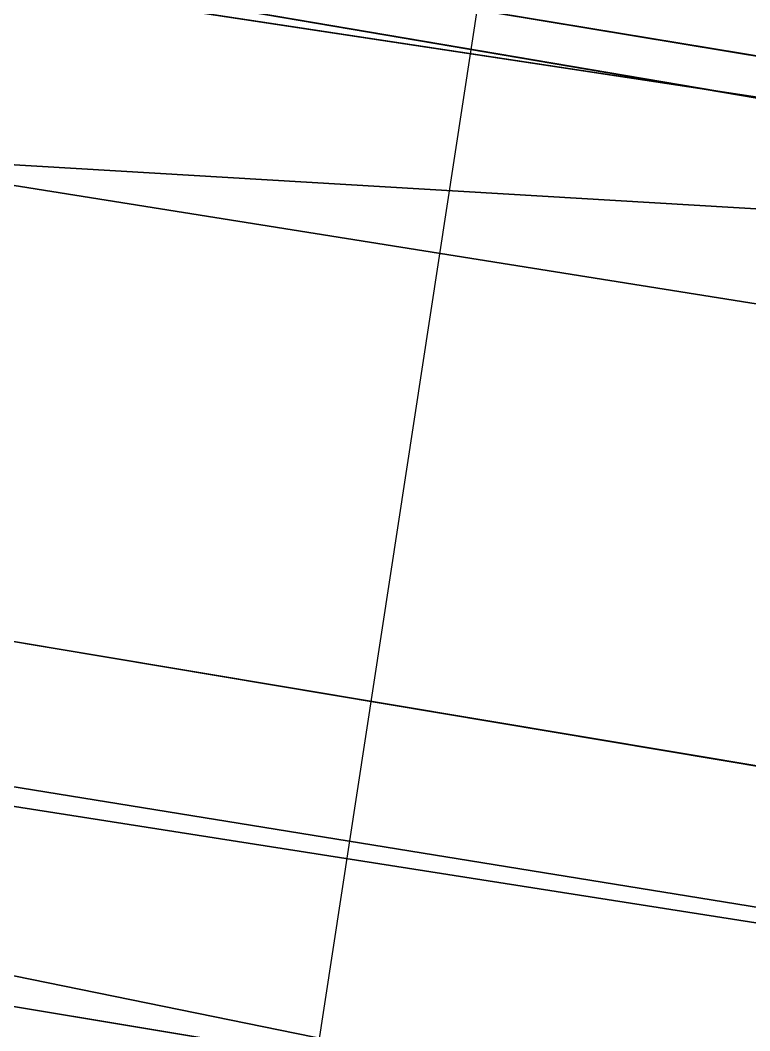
# Model space of a CAD drawing. Header units: metres. Extents: x 503497 to 504361, y 6966567 to 6966857.
# Drawn here: x 504125.3481 to 504125.4804, y 6966706.9415 to 6966707.1248 of the extents above; entities that cross this region are included whole.
import ezdxf

# ---------------------------------------------------------------- set-up
doc = ezdxf.new("R2010")
doc.units = ezdxf.units.M

msp = doc.modelspace()

# ---------------------------------------------------------------- linework, layer by layer
at = {"layer": 'SHADOW_APPROVED_20260111T072000'}
for points in [[(504124.9683, 6966704.1079), (504125.9354, 6966710.4181), (504052.7616, 6966725.3221), (504051.7945, 6966719.0119), (504124.9683, 6966704.1079)], [(504154.0443, 6966707.0275), (504153.1492, 6966701.2887), (504073.5048, 6966717.5107), (504074.3999, 6966723.2495), (504154.0443, 6966707.0275)], [(504153.1492, 6966701.2887), (504158.2689, 6966700.4901), (504078.6245, 6966716.7121), (504073.5048, 6966717.5107), (504153.1492, 6966701.2887)]]:
    msp.add_lwpolyline(points, close=True, dxfattribs=at)
msp.add_lwpolyline([(504124.6436, 6966689.8311), (504125.6223, 6966696.1052), (504122.7613, 6966696.5515), (504123.3955, 6966700.6171), (504123.6735, 6966701.1907), (504124.1841, 6966701.6081), (504124.6865, 6966701.7525), (504126.4679, 6966701.5261), (504126.6349, 6966702.5968), (504125.8564, 6966702.7697), (504125.4218, 6966703.0603), (504125.0625, 6966703.6133), (504124.9683, 6966704.1079), (504125.9354, 6966710.4181), (504127.8093, 6966710.1258), (504128.3574, 6966713.6393), (504140.8554, 6966711.6898), (504140.8554, 6966711.6898), (504140.7719, 6966711.1544), (504144.1851, 6966710.622), (504144.5661, 6966713.0647), (504153.1826, 6966711.7206), (504152.9477, 6966710.2148), (504167.8718, 6966707.8869)], dxfattribs=at)
at = {"layer": 'SHADOW_APPROVED_20260114T072400'}
msp.add_lwpolyline([(504124.9683, 6966704.1079), (504125.9354, 6966710.4181), (504053.927, 6966724.0568), (504052.9599, 6966717.7466), (504124.9683, 6966704.1079)], close=True, dxfattribs=at)
msp.add_lwpolyline([(504124.6436, 6966689.8311), (504125.6223, 6966696.1052), (504122.7613, 6966696.5515), (504123.3955, 6966700.6171), (504123.6735, 6966701.1907), (504124.1841, 6966701.6081), (504124.6865, 6966701.7525), (504126.4679, 6966701.5261), (504126.6349, 6966702.5968), (504125.8564, 6966702.7697), (504125.4218, 6966703.0603), (504125.0625, 6966703.6133), (504124.9683, 6966704.1079), (504125.9354, 6966710.4181), (504127.8093, 6966710.1258), (504128.3574, 6966713.6393), (504140.8554, 6966711.6898), (504140.8554, 6966711.6898), (504140.7719, 6966711.1544), (504144.1851, 6966710.622), (504144.5661, 6966713.0647), (504153.1826, 6966711.7206), (504152.9477, 6966710.2148), (504167.8718, 6966707.8869)], dxfattribs=at)
at = {"layer": 'SHADOW_APPROVED_20260122T071500'}
msp.add_lwpolyline([(504124.9683, 6966704.1079), (504125.9354, 6966710.4181), (504043.3689, 6966725.1862), (504042.4018, 6966718.876), (504124.9683, 6966704.1079)], close=True, dxfattribs=at)
msp.add_lwpolyline([(504124.6436, 6966689.8311), (504125.6223, 6966696.1052), (504122.7613, 6966696.5515), (504123.3955, 6966700.6171), (504123.6735, 6966701.1907), (504124.1841, 6966701.6081), (504124.6865, 6966701.7525), (504126.4679, 6966701.5261), (504126.6349, 6966702.5968), (504125.8564, 6966702.7697), (504125.4218, 6966703.0603), (504125.0625, 6966703.6133), (504124.9683, 6966704.1079), (504125.9354, 6966710.4181), (504127.8093, 6966710.1258), (504128.3574, 6966713.6393), (504140.8554, 6966711.6898), (504140.8554, 6966711.6898), (504140.7719, 6966711.1544), (504144.1851, 6966710.622), (504144.5661, 6966713.0647), (504153.1826, 6966711.7206), (504152.9477, 6966710.2148), (504167.8718, 6966707.8869)], dxfattribs=at)
at = {"layer": 'SHADOW_APPROVED_20260124T072500'}
msp.add_lwpolyline([(504124.9683, 6966704.1079), (504125.9354, 6966710.4181), (504049.6923, 6966722.1331), (504048.7252, 6966715.8229), (504124.9683, 6966704.1079)], close=True, dxfattribs=at)
msp.add_lwpolyline([(504124.6436, 6966689.8311), (504125.6223, 6966696.1052), (504122.7613, 6966696.5515), (504123.3955, 6966700.6171), (504123.6735, 6966701.1907), (504124.1841, 6966701.6081), (504124.6865, 6966701.7525), (504126.4679, 6966701.5261), (504126.6349, 6966702.5968), (504125.8564, 6966702.7697), (504125.4218, 6966703.0603), (504125.0625, 6966703.6133), (504124.9683, 6966704.1079), (504125.9354, 6966710.4181), (504127.8093, 6966710.1258), (504128.3574, 6966713.6393), (504140.8554, 6966711.6898), (504140.8554, 6966711.6898), (504140.7719, 6966711.1544), (504144.1851, 6966710.622), (504144.5661, 6966713.0647), (504153.1826, 6966711.7206), (504152.9477, 6966710.2148), (504167.8718, 6966707.8869)], dxfattribs=at)
at = {"layer": 'SHADOW_APPROVED_20260126T071100'}
for points in [[(504124.9683, 6966704.1079), (504125.9354, 6966710.4181), (504037.5103, 6966725.4639), (504036.5432, 6966719.1537), (504124.9683, 6966704.1079)], [(504169.5259, 6966699.8139), (504168.8949, 6966699.7238), (504080.4698, 6966714.7696), (504081.1008, 6966714.8597), (504169.5259, 6966699.8139)], [(504168.8949, 6966699.7238), (504168.6104, 6966697.9001), (504080.1853, 6966712.9459), (504080.4698, 6966714.7696), (504168.8949, 6966699.7238)]]:
    msp.add_lwpolyline(points, close=True, dxfattribs=at)
msp.add_lwpolyline([(504124.6436, 6966689.8311), (504125.6223, 6966696.1052), (504122.7613, 6966696.5515), (504123.3955, 6966700.6171), (504123.6735, 6966701.1907), (504124.1841, 6966701.6081), (504124.6865, 6966701.7525), (504126.4679, 6966701.5261), (504126.6349, 6966702.5968), (504125.8564, 6966702.7697), (504125.4218, 6966703.0603), (504125.0625, 6966703.6133), (504124.9683, 6966704.1079), (504125.9354, 6966710.4181), (504127.8093, 6966710.1258), (504128.3574, 6966713.6393), (504140.8554, 6966711.6898), (504140.8554, 6966711.6898), (504140.7719, 6966711.1544), (504144.1851, 6966710.622), (504144.5661, 6966713.0647), (504153.1826, 6966711.7206), (504152.9477, 6966710.2148), (504167.8718, 6966707.8869)], dxfattribs=at)
at = {"layer": 'SHADOW_APPROVED_20260127T071900'}
for points in [[(504124.9683, 6966704.1079), (504125.9354, 6966710.4181), (504043.5925, 6966722.9107), (504042.6254, 6966716.6005), (504124.9683, 6966704.1079)], [(504170.7929, 6966705.4089), (504170.0047, 6966700.3561), (504087.6618, 6966712.8487), (504088.45, 6966717.9015), (504170.7929, 6966705.4089)], [(504170.0047, 6966700.3561), (504169.7774, 6966699.9974), (504087.4345, 6966712.49), (504087.6618, 6966712.8487), (504170.0047, 6966700.3561)]]:
    msp.add_lwpolyline(points, close=True, dxfattribs=at)
msp.add_lwpolyline([(504124.6436, 6966689.8311), (504125.6223, 6966696.1052), (504122.7613, 6966696.5515), (504123.3955, 6966700.6171), (504123.6735, 6966701.1907), (504124.1841, 6966701.6081), (504124.6865, 6966701.7525), (504126.4679, 6966701.5261), (504126.6349, 6966702.5968), (504125.8564, 6966702.7697), (504125.4218, 6966703.0603), (504125.0625, 6966703.6133), (504124.9683, 6966704.1079), (504125.9354, 6966710.4181), (504127.8093, 6966710.1258), (504128.3574, 6966713.6393), (504140.8554, 6966711.6898), (504140.8554, 6966711.6898), (504140.7719, 6966711.1544), (504144.1851, 6966710.622), (504144.5661, 6966713.0647), (504153.1826, 6966711.7206), (504152.9477, 6966710.2148), (504167.8718, 6966707.8869)], dxfattribs=at)
at = {"layer": 'SHADOW_APPROVED_20260129T071100'}
for points in [[(504124.9683, 6966704.1079), (504125.9354, 6966710.4181), (504035.4897, 6966724.6369), (504034.5226, 6966718.3267), (504124.9683, 6966704.1079)], [(504170.0047, 6966700.3561), (504169.7774, 6966699.9974), (504079.3317, 6966714.2162), (504079.559, 6966714.5749), (504170.0047, 6966700.3561)], [(504169.7774, 6966699.9974), (504169.5259, 6966699.8139), (504079.0802, 6966714.0327), (504079.3317, 6966714.2162), (504169.7774, 6966699.9974)]]:
    msp.add_lwpolyline(points, close=True, dxfattribs=at)
msp.add_lwpolyline([(504124.6436, 6966689.8311), (504125.6223, 6966696.1052), (504122.7613, 6966696.5515), (504123.3955, 6966700.6171), (504123.6735, 6966701.1907), (504124.1841, 6966701.6081), (504124.6865, 6966701.7525), (504126.4679, 6966701.5261), (504126.6349, 6966702.5968), (504125.8564, 6966702.7697), (504125.4218, 6966703.0603), (504125.0625, 6966703.6133), (504124.9683, 6966704.1079), (504125.9354, 6966710.4181), (504127.8093, 6966710.1258), (504128.3574, 6966713.6393), (504140.8554, 6966711.6898), (504140.8554, 6966711.6898), (504140.7719, 6966711.1544), (504144.1851, 6966710.622), (504144.5661, 6966713.0647), (504153.1826, 6966711.7206), (504152.9477, 6966710.2148), (504167.8718, 6966707.8869)], dxfattribs=at)
at = {"layer": 'SHADOW_APPROVED_20260130T071100'}
msp.add_lwpolyline([(504124.9683, 6966704.1079), (504125.9354, 6966710.4181), (504034.8035, 6966724.3323), (504033.8364, 6966718.0221), (504124.9683, 6966704.1079)], close=True, dxfattribs=at)
msp.add_lwpolyline([(504124.6436, 6966689.8311), (504125.6223, 6966696.1052), (504122.7613, 6966696.5515), (504123.3955, 6966700.6171), (504123.6735, 6966701.1907), (504124.1841, 6966701.6081), (504124.6865, 6966701.7525), (504126.4679, 6966701.5261), (504126.6349, 6966702.5968), (504125.8564, 6966702.7697), (504125.4218, 6966703.0603), (504125.0625, 6966703.6133), (504124.9683, 6966704.1079), (504125.9354, 6966710.4181), (504127.8093, 6966710.1258), (504128.3574, 6966713.6393), (504140.8554, 6966711.6898), (504140.8554, 6966711.6898), (504140.7719, 6966711.1544), (504144.1851, 6966710.622), (504144.5661, 6966713.0647), (504153.1826, 6966711.7206), (504152.9477, 6966710.2148), (504167.8718, 6966707.8869)], dxfattribs=at)
at = {"layer": 'SHADOW_APPROVED_20260203T070000'}
msp.add_lwpolyline([(504124.9683, 6966704.1079), (504125.9354, 6966710.4181), (504019.9112, 6966726.7195), (504018.9441, 6966720.4093), (504124.9683, 6966704.1079)], close=True, dxfattribs=at)
msp.add_lwpolyline([(504124.6436, 6966689.8311), (504125.6223, 6966696.1052), (504122.7613, 6966696.5515), (504123.3955, 6966700.6171), (504123.6735, 6966701.1907), (504124.1841, 6966701.6081), (504124.6865, 6966701.7525), (504126.4679, 6966701.5261), (504126.6349, 6966702.5968), (504125.8564, 6966702.7697), (504125.4218, 6966703.0603), (504125.0625, 6966703.6133), (504124.9683, 6966704.1079), (504125.9354, 6966710.4181), (504127.8093, 6966710.1258), (504128.3574, 6966713.6393), (504140.8554, 6966711.6898), (504140.8554, 6966711.6898), (504140.7719, 6966711.1544), (504144.1851, 6966710.622), (504144.5661, 6966713.0647), (504153.1826, 6966711.7206), (504152.9477, 6966710.2148), (504167.8718, 6966707.8869)], dxfattribs=at)
at = {"layer": 'SHADOW_APPROVED_20260314T074000'}
msp.add_lwpolyline([(504124.6436, 6966689.8311), (504125.6223, 6966696.1052), (504122.7613, 6966696.5515), (504123.3955, 6966700.6171), (504123.6735, 6966701.1907), (504124.1841, 6966701.6081), (504124.6865, 6966701.7525), (504126.4679, 6966701.5261), (504126.6349, 6966702.5968), (504125.8564, 6966702.7697), (504125.4218, 6966703.0603), (504125.0625, 6966703.6133), (504124.9683, 6966704.1079), (504125.9354, 6966710.4181), (504127.8093, 6966710.1258), (504128.3574, 6966713.6393), (504140.8554, 6966711.6898), (504140.8554, 6966711.6898), (504140.7719, 6966711.1544), (504144.1851, 6966710.622), (504144.5661, 6966713.0647), (504153.1826, 6966711.7206), (504152.9477, 6966710.2148), (504167.8718, 6966707.8869)], dxfattribs=at)
msp.add_lwpolyline([(504124.9683, 6966704.1079), (504125.9354, 6966710.4181), (504038.1809, 6966694.9617), (504037.2138, 6966688.6515), (504124.9683, 6966704.1079)], close=True, dxfattribs=at)
at = {"layer": 'SHADOW_APPROVED_20260426T070000'}
msp.add_lwpolyline([(504124.6436, 6966689.8311), (504125.6223, 6966696.1052), (504122.7613, 6966696.5515), (504123.3955, 6966700.6171), (504123.6735, 6966701.1907), (504124.1841, 6966701.6081), (504124.6865, 6966701.7525), (504126.4679, 6966701.5261), (504126.6349, 6966702.5968), (504125.8564, 6966702.7697), (504125.4218, 6966703.0603), (504125.0625, 6966703.6133), (504124.9683, 6966704.1079), (504125.9354, 6966710.4181), (504127.8093, 6966710.1258), (504128.3574, 6966713.6393), (504140.8554, 6966711.6898), (504140.8554, 6966711.6898), (504140.7719, 6966711.1544), (504144.1851, 6966710.622), (504144.5661, 6966713.0647), (504153.1826, 6966711.7206), (504152.9477, 6966710.2148), (504167.8718, 6966707.8869)], dxfattribs=at)
msp.add_lwpolyline([(504124.9683, 6966704.1079), (504125.9354, 6966710.4181), (503908.8078, 6966628.3563), (503907.8407, 6966622.0461), (504124.9683, 6966704.1079)], close=True, dxfattribs=at)
at = {"layer": 'SHADOW_APPROVED_20260621T090000'}
msp.add_lwpolyline([(504124.6436, 6966689.8311), (504125.6223, 6966696.1052), (504122.7613, 6966696.5515), (504123.3955, 6966700.6171), (504123.6735, 6966701.1907), (504124.1841, 6966701.6081), (504124.6865, 6966701.7525), (504126.4679, 6966701.5261), (504126.6349, 6966702.5968), (504125.8564, 6966702.7697), (504125.4218, 6966703.0603), (504125.0625, 6966703.6133), (504124.9683, 6966704.1079), (504125.9354, 6966710.4181), (504127.8093, 6966710.1258), (504128.3574, 6966713.6393), (504140.8554, 6966711.6898), (504140.8554, 6966711.6898), (504140.7719, 6966711.1544), (504144.1851, 6966710.622), (504144.5661, 6966713.0647), (504153.1826, 6966711.7206), (504152.9477, 6966710.2148), (504167.8718, 6966707.8869)], dxfattribs=at)
msp.add_lwpolyline([(504124.9683, 6966704.1079), (504125.9354, 6966710.4181), (504067.4191, 6966647.4865), (504066.452, 6966641.1763), (504124.9683, 6966704.1079)], close=True, dxfattribs=at)
at = {"layer": 'SHADOW_APPROVED_20260621T120000'}
msp.add_lwpolyline([(504124.6436, 6966689.8311), (504125.6223, 6966696.1052), (504122.7613, 6966696.5515), (504123.3955, 6966700.6171), (504123.6735, 6966701.1907), (504124.1841, 6966701.6081), (504124.6865, 6966701.7525), (504126.4679, 6966701.5261), (504126.6349, 6966702.5968), (504125.8564, 6966702.7697), (504125.4218, 6966703.0603), (504125.0625, 6966703.6133), (504124.9683, 6966704.1079), (504125.9354, 6966710.4181), (504127.8093, 6966710.1258), (504128.3574, 6966713.6393), (504140.8554, 6966711.6898), (504140.8554, 6966711.6898), (504140.7719, 6966711.1544), (504144.1851, 6966710.622), (504144.5661, 6966713.0647), (504153.1826, 6966711.7206), (504152.9477, 6966710.2148), (504167.8718, 6966707.8869)], dxfattribs=at)
msp.add_lwpolyline([(504124.9683, 6966704.1079), (504125.9354, 6966710.4181), (504128.5564, 6966661.7453), (504127.5893, 6966655.4351), (504124.9683, 6966704.1079)], close=True, dxfattribs=at)
at = {"layer": 'SHADOW_APPROVED_20260621T140000'}
msp.add_lwpolyline([(504124.6436, 6966689.8311), (504125.6223, 6966696.1052), (504122.7613, 6966696.5515), (504123.3955, 6966700.6171), (504123.6735, 6966701.1907), (504124.1841, 6966701.6081), (504124.6865, 6966701.7525), (504126.4679, 6966701.5261), (504126.6349, 6966702.5968), (504125.8564, 6966702.7697), (504125.4218, 6966703.0603), (504125.0625, 6966703.6133), (504124.9683, 6966704.1079), (504125.9354, 6966710.4181), (504127.8093, 6966710.1258), (504128.3574, 6966713.6393), (504140.8554, 6966711.6898), (504140.8554, 6966711.6898), (504140.7719, 6966711.1544), (504144.1851, 6966710.622), (504144.5661, 6966713.0647), (504153.1826, 6966711.7206), (504152.9477, 6966710.2148), (504167.8718, 6966707.8869)], dxfattribs=at)
msp.add_lwpolyline([(504124.9683, 6966704.1079), (504125.9354, 6966710.4181), (504164.8451, 6966654.6121), (504163.878, 6966648.3019), (504124.9683, 6966704.1079)], close=True, dxfattribs=at)
at = {"layer": 'SHADOW_APPROVED_20260621T150000'}
msp.add_lwpolyline([(504124.6436, 6966689.8311), (504125.6223, 6966696.1052), (504122.7613, 6966696.5515), (504123.3955, 6966700.6171), (504123.6735, 6966701.1907), (504124.1841, 6966701.6081), (504124.6865, 6966701.7525), (504126.4679, 6966701.5261), (504126.6349, 6966702.5968), (504125.8564, 6966702.7697), (504125.4218, 6966703.0603), (504125.0625, 6966703.6133), (504124.9683, 6966704.1079), (504125.9354, 6966710.4181), (504127.8093, 6966710.1258), (504128.3574, 6966713.6393), (504140.8554, 6966711.6898), (504140.8554, 6966711.6898), (504140.7719, 6966711.1544), (504144.1851, 6966710.622), (504144.5661, 6966713.0647), (504153.1826, 6966711.7206), (504152.9477, 6966710.2148), (504167.8718, 6966707.8869)], dxfattribs=at)
msp.add_lwpolyline([(504124.9683, 6966704.1079), (504125.9354, 6966710.4181), (504199.2155, 6966641.4153), (504198.2484, 6966635.1051), (504124.9683, 6966704.1079)], close=True, dxfattribs=at)
at = {"layer": 'SHADOW_APPROVED_20260621T160000'}
msp.add_lwpolyline([(504124.6436, 6966689.8311), (504125.6223, 6966696.1052), (504122.7613, 6966696.5515), (504123.3955, 6966700.6171), (504123.6735, 6966701.1907), (504124.1841, 6966701.6081), (504124.6865, 6966701.7525), (504126.4679, 6966701.5261), (504126.6349, 6966702.5968), (504125.8564, 6966702.7697), (504125.4218, 6966703.0603), (504125.0625, 6966703.6133), (504124.9683, 6966704.1079), (504125.9354, 6966710.4181), (504127.8093, 6966710.1258), (504128.3574, 6966713.6393), (504140.8554, 6966711.6898), (504140.8554, 6966711.6898), (504140.7719, 6966711.1544), (504144.1851, 6966710.622), (504144.5661, 6966713.0647), (504153.1826, 6966711.7206), (504152.9477, 6966710.2148), (504167.8718, 6966707.8869)], dxfattribs=at)
msp.add_lwpolyline([(504124.9683, 6966704.1079), (504125.9354, 6966710.4181), (504294.1916, 6966597.3183), (504293.2245, 6966591.0081), (504124.9683, 6966704.1079)], close=True, dxfattribs=at)
at = {"layer": 'SHADOW_APPROVED_20261019T053000'}
for points in [[(504124.9683, 6966704.1079), (504125.9354, 6966710.4181), (503549.1797, 6966802.5509), (503548.2126, 6966796.2407), (504124.9683, 6966704.1079)], [(504170.0047, 6966700.3561), (504169.7774, 6966699.9974), (503593.0217, 6966792.1302), (503593.249, 6966792.4889), (504170.0047, 6966700.3561)], [(504169.7774, 6966699.9974), (504169.5259, 6966699.8139), (503592.7702, 6966791.9467), (503593.0217, 6966792.1302), (504169.7774, 6966699.9974)]]:
    msp.add_lwpolyline(points, close=True, dxfattribs=at)
msp.add_lwpolyline([(504124.6436, 6966689.8311), (504125.6223, 6966696.1052), (504122.7613, 6966696.5515), (504123.3955, 6966700.6171), (504123.6735, 6966701.1907), (504124.1841, 6966701.6081), (504124.6865, 6966701.7525), (504126.4679, 6966701.5261), (504126.6349, 6966702.5968), (504125.8564, 6966702.7697), (504125.4218, 6966703.0603), (504125.0625, 6966703.6133), (504124.9683, 6966704.1079), (504125.9354, 6966710.4181), (504127.8093, 6966710.1258), (504128.3574, 6966713.6393), (504140.8554, 6966711.6898), (504140.8554, 6966711.6898), (504140.7719, 6966711.1544), (504144.1851, 6966710.622), (504144.5661, 6966713.0647), (504153.1826, 6966711.7206), (504152.9477, 6966710.2148), (504167.8718, 6966707.8869)], dxfattribs=at)
at = {"layer": 'SHADOW_APPROVED_20261112T063500'}
for points in [[(504124.9683, 6966704.1079), (504125.9354, 6966710.4181), (504027.6571, 6966726.3723), (504026.69, 6966720.0621), (504124.9683, 6966704.1079)], [(504169.7774, 6966699.9974), (504169.5259, 6966699.8139), (504071.2476, 6966715.7681), (504071.4991, 6966715.9516), (504169.7774, 6966699.9974)], [(504169.5259, 6966699.8139), (504168.8949, 6966699.7238), (504070.6166, 6966715.678), (504071.2476, 6966715.7681), (504169.5259, 6966699.8139)]]:
    msp.add_lwpolyline(points, close=True, dxfattribs=at)
msp.add_lwpolyline([(504124.6436, 6966689.8311), (504125.6223, 6966696.1052), (504122.7613, 6966696.5515), (504123.3955, 6966700.6171), (504123.6735, 6966701.1907), (504124.1841, 6966701.6081), (504124.6865, 6966701.7525), (504126.4679, 6966701.5261), (504126.6349, 6966702.5968), (504125.8564, 6966702.7697), (504125.4218, 6966703.0603), (504125.0625, 6966703.6133), (504124.9683, 6966704.1079), (504125.9354, 6966710.4181), (504127.8093, 6966710.1258), (504128.3574, 6966713.6393), (504140.8554, 6966711.6898), (504140.8554, 6966711.6898), (504140.7719, 6966711.1544), (504144.1851, 6966710.622), (504144.5661, 6966713.0647), (504153.1826, 6966711.7206), (504152.9477, 6966710.2148), (504167.8718, 6966707.8869)], dxfattribs=at)
at = {"layer": 'SHADOW_APPROVED_20261113T063500'}
for points in [[(504124.9683, 6966704.1079), (504125.9354, 6966710.4181), (504028.1253, 6966726.7878), (504027.1582, 6966720.4776), (504124.9683, 6966704.1079)], [(504169.5259, 6966699.8139), (504168.8949, 6966699.7238), (504071.0848, 6966716.0935), (504071.7158, 6966716.1836), (504169.5259, 6966699.8139)], [(504168.8949, 6966699.7238), (504168.6104, 6966697.9001), (504070.8003, 6966714.2698), (504071.0848, 6966716.0935), (504168.8949, 6966699.7238)]]:
    msp.add_lwpolyline(points, close=True, dxfattribs=at)
msp.add_lwpolyline([(504124.6436, 6966689.8311), (504125.6223, 6966696.1052), (504122.7613, 6966696.5515), (504123.3955, 6966700.6171), (504123.6735, 6966701.1907), (504124.1841, 6966701.6081), (504124.6865, 6966701.7525), (504126.4679, 6966701.5261), (504126.6349, 6966702.5968), (504125.8564, 6966702.7697), (504125.4218, 6966703.0603), (504125.0625, 6966703.6133), (504124.9683, 6966704.1079), (504125.9354, 6966710.4181), (504127.8093, 6966710.1258), (504128.3574, 6966713.6393), (504140.8554, 6966711.6898), (504140.8554, 6966711.6898), (504140.7719, 6966711.1544), (504144.1851, 6966710.622), (504144.5661, 6966713.0647), (504153.1826, 6966711.7206), (504152.9477, 6966710.2148), (504167.8718, 6966707.8869)], dxfattribs=at)
at = {"layer": 'SHADOW_APPROVED_20261122T065200'}
msp.add_lwpolyline([(504124.9683, 6966704.1079), (504125.9354, 6966710.4181), (504045.7713, 6966724.8689), (504044.8042, 6966718.5587), (504124.9683, 6966704.1079)], close=True, dxfattribs=at)
msp.add_lwpolyline([(504124.6436, 6966689.8311), (504125.6223, 6966696.1052), (504122.7613, 6966696.5515), (504123.3955, 6966700.6171), (504123.6735, 6966701.1907), (504124.1841, 6966701.6081), (504124.6865, 6966701.7525), (504126.4679, 6966701.5261), (504126.6349, 6966702.5968), (504125.8564, 6966702.7697), (504125.4218, 6966703.0603), (504125.0625, 6966703.6133), (504124.9683, 6966704.1079), (504125.9354, 6966710.4181), (504127.8093, 6966710.1258), (504128.3574, 6966713.6393), (504140.8554, 6966711.6898), (504140.8554, 6966711.6898), (504140.7719, 6966711.1544), (504144.1851, 6966710.622), (504144.5661, 6966713.0647), (504153.1826, 6966711.7206), (504152.9477, 6966710.2148), (504167.8718, 6966707.8869)], dxfattribs=at)
at = {"layer": 'SHADOW_APPROVED_20261123T070300'}
for points in [[(504124.9683, 6966704.1079), (504125.9354, 6966710.4181), (504053.5385, 6966722.4246), (504052.5714, 6966716.1144), (504124.9683, 6966704.1079)], [(504169.7774, 6966699.9974), (504169.5259, 6966699.8139), (504097.129, 6966711.8204), (504097.3805, 6966712.0039), (504169.7774, 6966699.9974)], [(504169.5259, 6966699.8139), (504168.8949, 6966699.7238), (504096.498, 6966711.7303), (504097.129, 6966711.8204), (504169.5259, 6966699.8139)], [(504168.8949, 6966699.7238), (504168.6104, 6966697.9001), (504096.2135, 6966709.9066), (504096.498, 6966711.7303), (504168.8949, 6966699.7238)]]:
    msp.add_lwpolyline(points, close=True, dxfattribs=at)
msp.add_lwpolyline([(504124.6436, 6966689.8311), (504125.6223, 6966696.1052), (504122.7613, 6966696.5515), (504123.3955, 6966700.6171), (504123.6735, 6966701.1907), (504124.1841, 6966701.6081), (504124.6865, 6966701.7525), (504126.4679, 6966701.5261), (504126.6349, 6966702.5968), (504125.8564, 6966702.7697), (504125.4218, 6966703.0603), (504125.0625, 6966703.6133), (504124.9683, 6966704.1079), (504125.9354, 6966710.4181), (504127.8093, 6966710.1258), (504128.3574, 6966713.6393), (504140.8554, 6966711.6898), (504140.8554, 6966711.6898), (504140.7719, 6966711.1544), (504144.1851, 6966710.622), (504144.5661, 6966713.0647), (504153.1826, 6966711.7206), (504152.9477, 6966710.2148), (504167.8718, 6966707.8869)], dxfattribs=at)
at = {"layer": 'SHADOW_APPROVED_20261221T090000'}
msp.add_lwpolyline([(504124.6436, 6966689.8311), (504125.6223, 6966696.1052), (504122.7613, 6966696.5515), (504123.3955, 6966700.6171), (504123.6735, 6966701.1907), (504124.1841, 6966701.6081), (504124.6865, 6966701.7525), (504126.4679, 6966701.5261), (504126.6349, 6966702.5968), (504125.8564, 6966702.7697), (504125.4218, 6966703.0603), (504125.0625, 6966703.6133), (504124.9683, 6966704.1079), (504125.9354, 6966710.4181), (504127.8093, 6966710.1258), (504128.3574, 6966713.6393), (504140.8554, 6966711.6898), (504140.8554, 6966711.6898), (504140.7719, 6966711.1544), (504144.1851, 6966710.622), (504144.5661, 6966713.0647), (504153.1826, 6966711.7206), (504152.9477, 6966710.2148), (504167.8718, 6966707.8869)], dxfattribs=at)
for points in [[(504124.9683, 6966704.1079), (504125.9354, 6966710.4181), (504095.6807, 6966712.2175), (504094.7136, 6966705.9073), (504124.9683, 6966704.1079)], [(504145.7767, 6966705.8835), (504142.7149, 6966706.3611), (504108.944, 6966708.3697), (504112.0058, 6966707.8921), (504145.7767, 6966705.8835)], [(504144.9755, 6966700.7471), (504145.7767, 6966705.8835), (504112.0058, 6966707.8921), (504111.2046, 6966702.7557), (504144.9755, 6966700.7471)]]:
    msp.add_lwpolyline(points, close=True, dxfattribs=at)
at = {"layer": 'SHADOW_APPROVED_20261221T120000'}
msp.add_lwpolyline([(504124.6436, 6966689.8311), (504125.6223, 6966696.1052), (504122.7613, 6966696.5515), (504123.3955, 6966700.6171), (504123.6735, 6966701.1907), (504124.1841, 6966701.6081), (504124.6865, 6966701.7525), (504126.4679, 6966701.5261), (504126.6349, 6966702.5968), (504125.8564, 6966702.7697), (504125.4218, 6966703.0603), (504125.0625, 6966703.6133), (504124.9683, 6966704.1079), (504125.9354, 6966710.4181), (504127.8093, 6966710.1258), (504128.3574, 6966713.6393), (504140.8554, 6966711.6898), (504140.8554, 6966711.6898), (504140.7719, 6966711.1544), (504144.1851, 6966710.622), (504144.5661, 6966713.0647), (504153.1826, 6966711.7206), (504152.9477, 6966710.2148), (504167.8718, 6966707.8869)], dxfattribs=at)
msp.add_lwpolyline([(504124.9683, 6966704.1079), (504125.9354, 6966710.4181), (504128.2079, 6966707.6873), (504127.2408, 6966701.3771), (504124.9683, 6966704.1079)], close=True, dxfattribs=at)
at = {"layer": 'SHADOW_APPROVED_20261221T150000'}
msp.add_lwpolyline([(504124.9683, 6966704.1079), (504125.9354, 6966710.4181), (504163.6293, 6966714.4384), (504162.6622, 6966708.1282), (504124.9683, 6966704.1079)], close=True, dxfattribs=at)
msp.add_lwpolyline([(504124.6436, 6966689.8311), (504125.6223, 6966696.1052), (504122.7613, 6966696.5515), (504123.3955, 6966700.6171), (504123.6735, 6966701.1907), (504124.1841, 6966701.6081), (504124.6865, 6966701.7525), (504126.4679, 6966701.5261), (504126.6349, 6966702.5968), (504125.8564, 6966702.7697), (504125.4218, 6966703.0603), (504125.0625, 6966703.6133), (504124.9683, 6966704.1079), (504125.9354, 6966710.4181), (504127.8093, 6966710.1258), (504128.3574, 6966713.6393), (504140.8554, 6966711.6898), (504140.8554, 6966711.6898), (504140.7719, 6966711.1544), (504144.1851, 6966710.622), (504144.5661, 6966713.0647), (504153.1826, 6966711.7206), (504152.9477, 6966710.2148), (504167.8718, 6966707.8869)], dxfattribs=at)
at = {"layer": 'SHADOW_APPROVED_20261221T160000'}
msp.add_lwpolyline([(504124.9683, 6966704.1079), (504125.9354, 6966710.4181), (504185.4972, 6966722.3699), (504184.5301, 6966716.0597), (504124.9683, 6966704.1079)], close=True, dxfattribs=at)
msp.add_lwpolyline([(504124.6436, 6966689.8311), (504125.6223, 6966696.1052), (504122.7613, 6966696.5515), (504123.3955, 6966700.6171), (504123.6735, 6966701.1907), (504124.1841, 6966701.6081), (504124.6865, 6966701.7525), (504126.4679, 6966701.5261), (504126.6349, 6966702.5968), (504125.8564, 6966702.7697), (504125.4218, 6966703.0603), (504125.0625, 6966703.6133), (504124.9683, 6966704.1079), (504125.9354, 6966710.4181), (504127.8093, 6966710.1258), (504128.3574, 6966713.6393), (504140.8554, 6966711.6898), (504140.8554, 6966711.6898), (504140.7719, 6966711.1544), (504144.1851, 6966710.622), (504144.5661, 6966713.0647), (504153.1826, 6966711.7206), (504152.9477, 6966710.2148), (504167.8718, 6966707.8869)], dxfattribs=at)
at = {"layer": 'SHADOW_APPROVED_20261221T170000'}
msp.add_lwpolyline([(504124.9683, 6966704.1079), (504125.9354, 6966710.4181), (504229.1353, 6966741.3057), (504228.1682, 6966734.9955), (504124.9683, 6966704.1079)], close=True, dxfattribs=at)
msp.add_lwpolyline([(504124.6436, 6966689.8311), (504125.6223, 6966696.1052), (504122.7613, 6966696.5515), (504123.3955, 6966700.6171), (504123.6735, 6966701.1907), (504124.1841, 6966701.6081), (504124.6865, 6966701.7525), (504126.4679, 6966701.5261), (504126.6349, 6966702.5968), (504125.8564, 6966702.7697), (504125.4218, 6966703.0603), (504125.0625, 6966703.6133), (504124.9683, 6966704.1079), (504125.9354, 6966710.4181), (504127.8093, 6966710.1258), (504128.3574, 6966713.6393), (504140.8554, 6966711.6898), (504140.8554, 6966711.6898), (504140.7719, 6966711.1544), (504144.1851, 6966710.622), (504144.5661, 6966713.0647), (504153.1826, 6966711.7206), (504152.9477, 6966710.2148), (504167.8718, 6966707.8869)], dxfattribs=at)
at = {"layer": 'SHADOW_COMPARATOR_RL48_20260111T072000'}
msp.add_lwpolyline([(504124.9683, 6966704.1079), (504125.9354, 6966710.4181), (504080.3081, 6966719.7115), (504079.341, 6966713.4013), (504124.9683, 6966704.1079)], close=True, dxfattribs=at)
msp.add_lwpolyline([(504124.6436, 6966689.8311), (504125.6223, 6966696.1052), (504122.7613, 6966696.5515), (504123.3955, 6966700.6171), (504123.6735, 6966701.1907), (504124.1841, 6966701.6081), (504124.6865, 6966701.7525), (504126.4679, 6966701.5261), (504126.6349, 6966702.5968), (504125.8564, 6966702.7697), (504125.4218, 6966703.0603), (504125.0625, 6966703.6133), (504124.9683, 6966704.1079), (504125.9354, 6966710.4181), (504127.8093, 6966710.1258), (504128.3574, 6966713.6393), (504140.8554, 6966711.6898), (504140.8554, 6966711.6898), (504140.7719, 6966711.1544), (504144.1851, 6966710.622), (504144.5661, 6966713.0647), (504153.1826, 6966711.7206), (504152.9477, 6966710.2148), (504167.8718, 6966707.8869)], dxfattribs=at)
at = {"layer": 'SHADOW_COMPARATOR_RL48_20260114T072400'}
msp.add_lwpolyline([(504124.9683, 6966704.1079), (504125.9354, 6966710.4181), (504081.0348, 6966718.9225), (504080.0677, 6966712.6123), (504124.9683, 6966704.1079)], close=True, dxfattribs=at)
msp.add_lwpolyline([(504124.6436, 6966689.8311), (504125.6223, 6966696.1052), (504122.7613, 6966696.5515), (504123.3955, 6966700.6171), (504123.6735, 6966701.1907), (504124.1841, 6966701.6081), (504124.6865, 6966701.7525), (504126.4679, 6966701.5261), (504126.6349, 6966702.5968), (504125.8564, 6966702.7697), (504125.4218, 6966703.0603), (504125.0625, 6966703.6133), (504124.9683, 6966704.1079), (504125.9354, 6966710.4181), (504127.8093, 6966710.1258), (504128.3574, 6966713.6393), (504140.8554, 6966711.6898), (504140.8554, 6966711.6898), (504140.7719, 6966711.1544), (504144.1851, 6966710.622), (504144.5661, 6966713.0647), (504153.1826, 6966711.7206), (504152.9477, 6966710.2148), (504167.8718, 6966707.8869)], dxfattribs=at)
at = {"layer": 'SHADOW_COMPARATOR_RL48_20260122T071500'}
msp.add_lwpolyline([(504124.9683, 6966704.1079), (504125.9354, 6966710.4181), (504074.4513, 6966719.6267), (504073.4842, 6966713.3165), (504124.9683, 6966704.1079)], close=True, dxfattribs=at)
msp.add_lwpolyline([(504124.6436, 6966689.8311), (504125.6223, 6966696.1052), (504122.7613, 6966696.5515), (504123.3955, 6966700.6171), (504123.6735, 6966701.1907), (504124.1841, 6966701.6081), (504124.6865, 6966701.7525), (504126.4679, 6966701.5261), (504126.6349, 6966702.5968), (504125.8564, 6966702.7697), (504125.4218, 6966703.0603), (504125.0625, 6966703.6133), (504124.9683, 6966704.1079), (504125.9354, 6966710.4181), (504127.8093, 6966710.1258), (504128.3574, 6966713.6393), (504140.8554, 6966711.6898), (504140.8554, 6966711.6898), (504140.7719, 6966711.1544), (504144.1851, 6966710.622), (504144.5661, 6966713.0647), (504153.1826, 6966711.7206), (504152.9477, 6966710.2148), (504167.8718, 6966707.8869)], dxfattribs=at)
at = {"layer": 'SHADOW_COMPARATOR_RL48_20260124T072500'}
msp.add_lwpolyline([(504124.9683, 6966704.1079), (504125.9354, 6966710.4181), (504078.3942, 6966717.723), (504077.4271, 6966711.4128), (504124.9683, 6966704.1079)], close=True, dxfattribs=at)
msp.add_lwpolyline([(504124.6436, 6966689.8311), (504125.6223, 6966696.1052), (504122.7613, 6966696.5515), (504123.3955, 6966700.6171), (504123.6735, 6966701.1907), (504124.1841, 6966701.6081), (504124.6865, 6966701.7525), (504126.4679, 6966701.5261), (504126.6349, 6966702.5968), (504125.8564, 6966702.7697), (504125.4218, 6966703.0603), (504125.0625, 6966703.6133), (504124.9683, 6966704.1079), (504125.9354, 6966710.4181), (504127.8093, 6966710.1258), (504128.3574, 6966713.6393), (504140.8554, 6966711.6898), (504140.8554, 6966711.6898), (504140.7719, 6966711.1544), (504144.1851, 6966710.622), (504144.5661, 6966713.0647), (504153.1826, 6966711.7206), (504152.9477, 6966710.2148), (504167.8718, 6966707.8869)], dxfattribs=at)
at = {"layer": 'SHADOW_COMPARATOR_RL48_20260126T071100'}
for points in [[(504124.9683, 6966704.1079), (504125.9354, 6966710.4181), (504070.7982, 6966719.7999), (504069.8311, 6966713.4897), (504124.9683, 6966704.1079)], [(504169.5259, 6966699.8139), (504168.8949, 6966699.7238), (504113.7577, 6966709.1056), (504114.3887, 6966709.1957), (504169.5259, 6966699.8139)], [(504168.8949, 6966699.7238), (504168.6104, 6966697.9001), (504113.4732, 6966707.2819), (504113.7577, 6966709.1056), (504168.8949, 6966699.7238)]]:
    msp.add_lwpolyline(points, close=True, dxfattribs=at)
msp.add_lwpolyline([(504124.6436, 6966689.8311), (504125.6223, 6966696.1052), (504122.7613, 6966696.5515), (504123.3955, 6966700.6171), (504123.6735, 6966701.1907), (504124.1841, 6966701.6081), (504124.6865, 6966701.7525), (504126.4679, 6966701.5261), (504126.6349, 6966702.5968), (504125.8564, 6966702.7697), (504125.4218, 6966703.0603), (504125.0625, 6966703.6133), (504124.9683, 6966704.1079), (504125.9354, 6966710.4181), (504127.8093, 6966710.1258), (504128.3574, 6966713.6393), (504140.8554, 6966711.6898), (504140.8554, 6966711.6898), (504140.7719, 6966711.1544), (504144.1851, 6966710.622), (504144.5661, 6966713.0647), (504153.1826, 6966711.7206), (504152.9477, 6966710.2148), (504167.8718, 6966707.8869)], dxfattribs=at)
at = {"layer": 'SHADOW_COMPARATOR_RL48_20260127T071900'}
for points in [[(504124.9683, 6966704.1079), (504125.9354, 6966710.4181), (504074.5907, 6966718.2078), (504073.6236, 6966711.8976), (504124.9683, 6966704.1079)], [(504170.7929, 6966705.4089), (504170.0047, 6966700.3561), (504118.66, 6966708.1458), (504119.4482, 6966713.1986), (504170.7929, 6966705.4089)], [(504170.0047, 6966700.3561), (504169.7774, 6966699.9974), (504118.4327, 6966707.7871), (504118.66, 6966708.1458), (504170.0047, 6966700.3561)]]:
    msp.add_lwpolyline(points, close=True, dxfattribs=at)
msp.add_lwpolyline([(504124.6436, 6966689.8311), (504125.6223, 6966696.1052), (504122.7613, 6966696.5515), (504123.3955, 6966700.6171), (504123.6735, 6966701.1907), (504124.1841, 6966701.6081), (504124.6865, 6966701.7525), (504126.4679, 6966701.5261), (504126.6349, 6966702.5968), (504125.8564, 6966702.7697), (504125.4218, 6966703.0603), (504125.0625, 6966703.6133), (504124.9683, 6966704.1079), (504125.9354, 6966710.4181), (504127.8093, 6966710.1258), (504128.3574, 6966713.6393), (504140.8554, 6966711.6898), (504140.8554, 6966711.6898), (504140.7719, 6966711.1544), (504144.1851, 6966710.622), (504144.5661, 6966713.0647), (504153.1826, 6966711.7206), (504152.9477, 6966710.2148), (504167.8718, 6966707.8869)], dxfattribs=at)
at = {"layer": 'SHADOW_COMPARATOR_RL48_20260129T071100'}
for points in [[(504124.9683, 6966704.1079), (504125.9354, 6966710.4181), (504069.5382, 6966719.2842), (504068.5711, 6966712.974), (504124.9683, 6966704.1079)], [(504170.0047, 6966700.3561), (504169.7774, 6966699.9974), (504113.3802, 6966708.8635), (504113.6075, 6966709.2222), (504170.0047, 6966700.3561)], [(504169.7774, 6966699.9974), (504169.5259, 6966699.8139), (504113.1287, 6966708.68), (504113.3802, 6966708.8635), (504169.7774, 6966699.9974)]]:
    msp.add_lwpolyline(points, close=True, dxfattribs=at)
msp.add_lwpolyline([(504124.6436, 6966689.8311), (504125.6223, 6966696.1052), (504122.7613, 6966696.5515), (504123.3955, 6966700.6171), (504123.6735, 6966701.1907), (504124.1841, 6966701.6081), (504124.6865, 6966701.7525), (504126.4679, 6966701.5261), (504126.6349, 6966702.5968), (504125.8564, 6966702.7697), (504125.4218, 6966703.0603), (504125.0625, 6966703.6133), (504124.9683, 6966704.1079), (504125.9354, 6966710.4181), (504127.8093, 6966710.1258), (504128.3574, 6966713.6393), (504140.8554, 6966711.6898), (504140.8554, 6966711.6898), (504140.7719, 6966711.1544), (504144.1851, 6966710.622), (504144.5661, 6966713.0647), (504153.1826, 6966711.7206), (504152.9477, 6966710.2148), (504167.8718, 6966707.8869)], dxfattribs=at)
at = {"layer": 'SHADOW_COMPARATOR_RL48_20260130T071100'}
msp.add_lwpolyline([(504124.9683, 6966704.1079), (504125.9354, 6966710.4181), (504069.1103, 6966719.0943), (504068.1432, 6966712.7841), (504124.9683, 6966704.1079)], close=True, dxfattribs=at)
msp.add_lwpolyline([(504124.6436, 6966689.8311), (504125.6223, 6966696.1052), (504122.7613, 6966696.5515), (504123.3955, 6966700.6171), (504123.6735, 6966701.1907), (504124.1841, 6966701.6081), (504124.6865, 6966701.7525), (504126.4679, 6966701.5261), (504126.6349, 6966702.5968), (504125.8564, 6966702.7697), (504125.4218, 6966703.0603), (504125.0625, 6966703.6133), (504124.9683, 6966704.1079), (504125.9354, 6966710.4181), (504127.8093, 6966710.1258), (504128.3574, 6966713.6393), (504140.8554, 6966711.6898), (504140.8554, 6966711.6898), (504140.7719, 6966711.1544), (504144.1851, 6966710.622), (504144.5661, 6966713.0647), (504153.1826, 6966711.7206), (504152.9477, 6966710.2148), (504167.8718, 6966707.8869)], dxfattribs=at)
at = {"layer": 'SHADOW_COMPARATOR_RL48_20260203T070000'}
msp.add_lwpolyline([(504124.9683, 6966704.1079), (504125.9354, 6966710.4181), (504059.8243, 6966720.5828), (504058.8572, 6966714.2726), (504124.9683, 6966704.1079)], close=True, dxfattribs=at)
msp.add_lwpolyline([(504124.6436, 6966689.8311), (504125.6223, 6966696.1052), (504122.7613, 6966696.5515), (504123.3955, 6966700.6171), (504123.6735, 6966701.1907), (504124.1841, 6966701.6081), (504124.6865, 6966701.7525), (504126.4679, 6966701.5261), (504126.6349, 6966702.5968), (504125.8564, 6966702.7697), (504125.4218, 6966703.0603), (504125.0625, 6966703.6133), (504124.9683, 6966704.1079), (504125.9354, 6966710.4181), (504127.8093, 6966710.1258), (504128.3574, 6966713.6393), (504140.8554, 6966711.6898), (504140.8554, 6966711.6898), (504140.7719, 6966711.1544), (504144.1851, 6966710.622), (504144.5661, 6966713.0647), (504153.1826, 6966711.7206), (504152.9477, 6966710.2148), (504167.8718, 6966707.8869)], dxfattribs=at)
at = {"layer": 'SHADOW_COMPARATOR_RL48_20260314T074000'}
msp.add_lwpolyline([(504124.6436, 6966689.8311), (504125.6223, 6966696.1052), (504122.7613, 6966696.5515), (504123.3955, 6966700.6171), (504123.6735, 6966701.1907), (504124.1841, 6966701.6081), (504124.6865, 6966701.7525), (504126.4679, 6966701.5261), (504126.6349, 6966702.5968), (504125.8564, 6966702.7697), (504125.4218, 6966703.0603), (504125.0625, 6966703.6133), (504124.9683, 6966704.1079), (504125.9354, 6966710.4181), (504127.8093, 6966710.1258), (504128.3574, 6966713.6393), (504140.8554, 6966711.6898), (504140.8554, 6966711.6898), (504140.7719, 6966711.1544), (504144.1851, 6966710.622), (504144.5661, 6966713.0647), (504153.1826, 6966711.7206), (504152.9477, 6966710.2148), (504167.8718, 6966707.8869)], dxfattribs=at)
msp.add_lwpolyline([(504124.9683, 6966704.1079), (504125.9354, 6966710.4181), (504071.2163, 6966700.7803), (504070.2492, 6966694.4701), (504124.9683, 6966704.1079)], close=True, dxfattribs=at)
at = {"layer": 'SHADOW_COMPARATOR_RL48_20260426T070000'}
msp.add_lwpolyline([(504124.6436, 6966689.8311), (504125.6223, 6966696.1052), (504122.7613, 6966696.5515), (504123.3955, 6966700.6171), (504123.6735, 6966701.1907), (504124.1841, 6966701.6081), (504124.6865, 6966701.7525), (504126.4679, 6966701.5261), (504126.6349, 6966702.5968), (504125.8564, 6966702.7697), (504125.4218, 6966703.0603), (504125.0625, 6966703.6133), (504124.9683, 6966704.1079), (504125.9354, 6966710.4181), (504127.8093, 6966710.1258), (504128.3574, 6966713.6393), (504140.8554, 6966711.6898), (504140.8554, 6966711.6898), (504140.7719, 6966711.1544), (504144.1851, 6966710.622), (504144.5661, 6966713.0647), (504153.1826, 6966711.7206), (504152.9477, 6966710.2148), (504167.8718, 6966707.8869)], dxfattribs=at)
msp.add_lwpolyline([(504124.9683, 6966704.1079), (504125.9354, 6966710.4181), (503990.5461, 6966659.2487), (503989.579, 6966652.9385), (504124.9683, 6966704.1079)], close=True, dxfattribs=at)
at = {"layer": 'SHADOW_COMPARATOR_RL48_20260621T090000'}
msp.add_lwpolyline([(504124.6436, 6966689.8311), (504125.6223, 6966696.1052), (504122.7613, 6966696.5515), (504123.3955, 6966700.6171), (504123.6735, 6966701.1907), (504124.1841, 6966701.6081), (504124.6865, 6966701.7525), (504126.4679, 6966701.5261), (504126.6349, 6966702.5968), (504125.8564, 6966702.7697), (504125.4218, 6966703.0603), (504125.0625, 6966703.6133), (504124.9683, 6966704.1079), (504125.9354, 6966710.4181), (504127.8093, 6966710.1258), (504128.3574, 6966713.6393), (504140.8554, 6966711.6898), (504140.8554, 6966711.6898), (504140.7719, 6966711.1544), (504144.1851, 6966710.622), (504144.5661, 6966713.0647), (504153.1826, 6966711.7206), (504152.9477, 6966710.2148), (504167.8718, 6966707.8869)], dxfattribs=at)
msp.add_lwpolyline([(504124.9683, 6966704.1079), (504125.9354, 6966710.4181), (504089.4477, 6966671.1773), (504088.4806, 6966664.8671), (504124.9683, 6966704.1079)], close=True, dxfattribs=at)
at = {"layer": 'SHADOW_COMPARATOR_RL48_20260621T120000'}
msp.add_lwpolyline([(504124.6436, 6966689.8311), (504125.6223, 6966696.1052), (504122.7613, 6966696.5515), (504123.3955, 6966700.6171), (504123.6735, 6966701.1907), (504124.1841, 6966701.6081), (504124.6865, 6966701.7525), (504126.4679, 6966701.5261), (504126.6349, 6966702.5968), (504125.8564, 6966702.7697), (504125.4218, 6966703.0603), (504125.0625, 6966703.6133), (504124.9683, 6966704.1079), (504125.9354, 6966710.4181), (504127.8093, 6966710.1258), (504128.3574, 6966713.6393), (504140.8554, 6966711.6898), (504140.8554, 6966711.6898), (504140.7719, 6966711.1544), (504144.1851, 6966710.622), (504144.5661, 6966713.0647), (504153.1826, 6966711.7206), (504152.9477, 6966710.2148), (504167.8718, 6966707.8869)], dxfattribs=at)
msp.add_lwpolyline([(504124.9683, 6966704.1079), (504125.9354, 6966710.4181), (504127.5697, 6966680.0683), (504126.6026, 6966673.7581), (504124.9683, 6966704.1079)], close=True, dxfattribs=at)
at = {"layer": 'SHADOW_COMPARATOR_RL48_20260621T140000'}
msp.add_lwpolyline([(504124.6436, 6966689.8311), (504125.6223, 6966696.1052), (504122.7613, 6966696.5515), (504123.3955, 6966700.6171), (504123.6735, 6966701.1907), (504124.1841, 6966701.6081), (504124.6865, 6966701.7525), (504126.4679, 6966701.5261), (504126.6349, 6966702.5968), (504125.8564, 6966702.7697), (504125.4218, 6966703.0603), (504125.0625, 6966703.6133), (504124.9683, 6966704.1079), (504125.9354, 6966710.4181), (504127.8093, 6966710.1258), (504128.3574, 6966713.6393), (504140.8554, 6966711.6898), (504140.8554, 6966711.6898), (504140.7719, 6966711.1544), (504144.1851, 6966710.622), (504144.5661, 6966713.0647), (504153.1826, 6966711.7206), (504152.9477, 6966710.2148), (504167.8718, 6966707.8869)], dxfattribs=at)
msp.add_lwpolyline([(504124.9683, 6966704.1079), (504125.9354, 6966710.4181), (504150.1974, 6966675.6204), (504149.2303, 6966669.3102), (504124.9683, 6966704.1079)], close=True, dxfattribs=at)
at = {"layer": 'SHADOW_COMPARATOR_RL48_20260621T150000'}
msp.add_lwpolyline([(504124.6436, 6966689.8311), (504125.6223, 6966696.1052), (504122.7613, 6966696.5515), (504123.3955, 6966700.6171), (504123.6735, 6966701.1907), (504124.1841, 6966701.6081), (504124.6865, 6966701.7525), (504126.4679, 6966701.5261), (504126.6349, 6966702.5968), (504125.8564, 6966702.7697), (504125.4218, 6966703.0603), (504125.0625, 6966703.6133), (504124.9683, 6966704.1079), (504125.9354, 6966710.4181), (504127.8093, 6966710.1258), (504128.3574, 6966713.6393), (504140.8554, 6966711.6898), (504140.8554, 6966711.6898), (504140.7719, 6966711.1544), (504144.1851, 6966710.622), (504144.5661, 6966713.0647), (504153.1826, 6966711.7206), (504152.9477, 6966710.2148), (504167.8718, 6966707.8869)], dxfattribs=at)
msp.add_lwpolyline([(504124.9683, 6966704.1079), (504125.9354, 6966710.4181), (504171.629, 6966667.3916), (504170.6619, 6966661.0814), (504124.9683, 6966704.1079)], close=True, dxfattribs=at)
at = {"layer": 'SHADOW_COMPARATOR_RL48_20260621T160000'}
msp.add_lwpolyline([(504124.6436, 6966689.8311), (504125.6223, 6966696.1052), (504122.7613, 6966696.5515), (504123.3955, 6966700.6171), (504123.6735, 6966701.1907), (504124.1841, 6966701.6081), (504124.6865, 6966701.7525), (504126.4679, 6966701.5261), (504126.6349, 6966702.5968), (504125.8564, 6966702.7697), (504125.4218, 6966703.0603), (504125.0625, 6966703.6133), (504124.9683, 6966704.1079), (504125.9354, 6966710.4181), (504127.8093, 6966710.1258), (504128.3574, 6966713.6393), (504140.8554, 6966711.6898), (504140.8554, 6966711.6898), (504140.7719, 6966711.1544), (504144.1851, 6966710.622), (504144.5661, 6966713.0647), (504153.1826, 6966711.7206), (504152.9477, 6966710.2148), (504167.8718, 6966707.8869)], dxfattribs=at)
msp.add_lwpolyline([(504124.9683, 6966704.1079), (504125.9354, 6966710.4181), (504230.8511, 6966639.8951), (504229.884, 6966633.5849), (504124.9683, 6966704.1079)], close=True, dxfattribs=at)
at = {"layer": 'SHADOW_COMPARATOR_RL48_20261019T053000'}
for points in [[(504124.9683, 6966704.1079), (504125.9354, 6966710.4181), (503766.301, 6966767.8672), (503765.3339, 6966761.557), (504124.9683, 6966704.1079)], [(504170.0047, 6966700.3561), (504169.7774, 6966699.9974), (503810.143, 6966757.4465), (503810.3703, 6966757.8052), (504170.0047, 6966700.3561)], [(504169.7774, 6966699.9974), (504169.5259, 6966699.8139), (503809.8915, 6966757.263), (503810.143, 6966757.4465), (504169.7774, 6966699.9974)]]:
    msp.add_lwpolyline(points, close=True, dxfattribs=at)
msp.add_lwpolyline([(504124.6436, 6966689.8311), (504125.6223, 6966696.1052), (504122.7613, 6966696.5515), (504123.3955, 6966700.6171), (504123.6735, 6966701.1907), (504124.1841, 6966701.6081), (504124.6865, 6966701.7525), (504126.4679, 6966701.5261), (504126.6349, 6966702.5968), (504125.8564, 6966702.7697), (504125.4218, 6966703.0603), (504125.0625, 6966703.6133), (504124.9683, 6966704.1079), (504125.9354, 6966710.4181), (504127.8093, 6966710.1258), (504128.3574, 6966713.6393), (504140.8554, 6966711.6898), (504140.8554, 6966711.6898), (504140.7719, 6966711.1544), (504144.1851, 6966710.622), (504144.5661, 6966713.0647), (504153.1826, 6966711.7206), (504152.9477, 6966710.2148), (504167.8718, 6966707.8869)], dxfattribs=at)
at = {"layer": 'SHADOW_COMPARATOR_RL48_20261112T063500'}
for points in [[(504124.9683, 6966704.1079), (504125.9354, 6966710.4181), (504064.6542, 6966720.3663), (504063.6871, 6966714.0561), (504124.9683, 6966704.1079)], [(504169.7774, 6966699.9974), (504169.5259, 6966699.8139), (504108.2447, 6966709.7621), (504108.4962, 6966709.9456), (504169.7774, 6966699.9974)], [(504169.5259, 6966699.8139), (504168.8949, 6966699.7238), (504107.6137, 6966709.672), (504108.2447, 6966709.7621), (504169.5259, 6966699.8139)]]:
    msp.add_lwpolyline(points, close=True, dxfattribs=at)
msp.add_lwpolyline([(504124.6436, 6966689.8311), (504125.6223, 6966696.1052), (504122.7613, 6966696.5515), (504123.3955, 6966700.6171), (504123.6735, 6966701.1907), (504124.1841, 6966701.6081), (504124.6865, 6966701.7525), (504126.4679, 6966701.5261), (504126.6349, 6966702.5968), (504125.8564, 6966702.7697), (504125.4218, 6966703.0603), (504125.0625, 6966703.6133), (504124.9683, 6966704.1079), (504125.9354, 6966710.4181), (504127.8093, 6966710.1258), (504128.3574, 6966713.6393), (504140.8554, 6966711.6898), (504140.8554, 6966711.6898), (504140.7719, 6966711.1544), (504144.1851, 6966710.622), (504144.5661, 6966713.0647), (504153.1826, 6966711.7206), (504152.9477, 6966710.2148), (504167.8718, 6966707.8869)], dxfattribs=at)
at = {"layer": 'SHADOW_COMPARATOR_RL48_20261113T063500'}
for points in [[(504124.9683, 6966704.1079), (504125.9354, 6966710.4181), (504064.9462, 6966720.6254), (504063.9791, 6966714.3152), (504124.9683, 6966704.1079)], [(504169.5259, 6966699.8139), (504168.8949, 6966699.7238), (504107.9057, 6966709.9311), (504108.5367, 6966710.0212), (504169.5259, 6966699.8139)], [(504168.8949, 6966699.7238), (504168.6104, 6966697.9001), (504107.6212, 6966708.1074), (504107.9057, 6966709.9311), (504168.8949, 6966699.7238)]]:
    msp.add_lwpolyline(points, close=True, dxfattribs=at)
msp.add_lwpolyline([(504124.6436, 6966689.8311), (504125.6223, 6966696.1052), (504122.7613, 6966696.5515), (504123.3955, 6966700.6171), (504123.6735, 6966701.1907), (504124.1841, 6966701.6081), (504124.6865, 6966701.7525), (504126.4679, 6966701.5261), (504126.6349, 6966702.5968), (504125.8564, 6966702.7697), (504125.4218, 6966703.0603), (504125.0625, 6966703.6133), (504124.9683, 6966704.1079), (504125.9354, 6966710.4181), (504127.8093, 6966710.1258), (504128.3574, 6966713.6393), (504140.8554, 6966711.6898), (504140.8554, 6966711.6898), (504140.7719, 6966711.1544), (504144.1851, 6966710.622), (504144.5661, 6966713.0647), (504153.1826, 6966711.7206), (504152.9477, 6966710.2148), (504167.8718, 6966707.8869)], dxfattribs=at)
at = {"layer": 'SHADOW_COMPARATOR_RL48_20261122T065200'}
msp.add_lwpolyline([(504124.9683, 6966704.1079), (504125.9354, 6966710.4181), (504075.9493, 6966719.4288), (504074.9822, 6966713.1186), (504124.9683, 6966704.1079)], close=True, dxfattribs=at)
msp.add_lwpolyline([(504124.6436, 6966689.8311), (504125.6223, 6966696.1052), (504122.7613, 6966696.5515), (504123.3955, 6966700.6171), (504123.6735, 6966701.1907), (504124.1841, 6966701.6081), (504124.6865, 6966701.7525), (504126.4679, 6966701.5261), (504126.6349, 6966702.5968), (504125.8564, 6966702.7697), (504125.4218, 6966703.0603), (504125.0625, 6966703.6133), (504124.9683, 6966704.1079), (504125.9354, 6966710.4181), (504127.8093, 6966710.1258), (504128.3574, 6966713.6393), (504140.8554, 6966711.6898), (504140.8554, 6966711.6898), (504140.7719, 6966711.1544), (504144.1851, 6966710.622), (504144.5661, 6966713.0647), (504153.1826, 6966711.7206), (504152.9477, 6966710.2148), (504167.8718, 6966707.8869)], dxfattribs=at)
at = {"layer": 'SHADOW_COMPARATOR_RL48_20261123T070300'}
for points in [[(504124.9683, 6966704.1079), (504125.9354, 6966710.4181), (504080.7925, 6966717.9047), (504079.8254, 6966711.5945), (504124.9683, 6966704.1079)], [(504169.7774, 6966699.9974), (504169.5259, 6966699.8139), (504124.383, 6966707.3005), (504124.6345, 6966707.484), (504169.7774, 6966699.9974)], [(504169.5259, 6966699.8139), (504168.8949, 6966699.7238), (504123.752, 6966707.2104), (504124.383, 6966707.3005), (504169.5259, 6966699.8139)], [(504168.8949, 6966699.7238), (504168.6104, 6966697.9001), (504123.4675, 6966705.3867), (504123.752, 6966707.2104), (504168.8949, 6966699.7238)]]:
    msp.add_lwpolyline(points, close=True, dxfattribs=at)
msp.add_lwpolyline([(504124.6436, 6966689.8311), (504125.6223, 6966696.1052), (504122.7613, 6966696.5515), (504123.3955, 6966700.6171), (504123.6735, 6966701.1907), (504124.1841, 6966701.6081), (504124.6865, 6966701.7525), (504126.4679, 6966701.5261), (504126.6349, 6966702.5968), (504125.8564, 6966702.7697), (504125.4218, 6966703.0603), (504125.0625, 6966703.6133), (504124.9683, 6966704.1079), (504125.9354, 6966710.4181), (504127.8093, 6966710.1258), (504128.3574, 6966713.6393), (504140.8554, 6966711.6898), (504140.8554, 6966711.6898), (504140.7719, 6966711.1544), (504144.1851, 6966710.622), (504144.5661, 6966713.0647), (504153.1826, 6966711.7206), (504152.9477, 6966710.2148), (504167.8718, 6966707.8869)], dxfattribs=at)
at = {"layer": 'SHADOW_COMPARATOR_RL48_20261221T090000'}
msp.add_lwpolyline([(504124.6436, 6966689.8311), (504125.6223, 6966696.1052), (504122.7613, 6966696.5515), (504123.3955, 6966700.6171), (504123.6735, 6966701.1907), (504124.1841, 6966701.6081), (504124.6865, 6966701.7525), (504126.4679, 6966701.5261), (504126.6349, 6966702.5968), (504125.8564, 6966702.7697), (504125.4218, 6966703.0603), (504125.0625, 6966703.6133), (504124.9683, 6966704.1079), (504125.9354, 6966710.4181), (504127.8093, 6966710.1258), (504128.3574, 6966713.6393), (504140.8554, 6966711.6898), (504140.8554, 6966711.6898), (504140.7719, 6966711.1544), (504144.1851, 6966710.622), (504144.5661, 6966713.0647), (504153.1826, 6966711.7206), (504152.9477, 6966710.2148), (504167.8718, 6966707.8869)], dxfattribs=at)
msp.add_lwpolyline([(504124.9683, 6966704.1079), (504125.9354, 6966710.4181), (504107.0702, 6966711.5401), (504106.1031, 6966705.2299), (504124.9683, 6966704.1079)], close=True, dxfattribs=at)
at = {"layer": 'SHADOW_COMPARATOR_RL48_20261221T120000'}
msp.add_lwpolyline([(504124.6436, 6966689.8311), (504125.6223, 6966696.1052), (504122.7613, 6966696.5515), (504123.3955, 6966700.6171), (504123.6735, 6966701.1907), (504124.1841, 6966701.6081), (504124.6865, 6966701.7525), (504126.4679, 6966701.5261), (504126.6349, 6966702.5968), (504125.8564, 6966702.7697), (504125.4218, 6966703.0603), (504125.0625, 6966703.6133), (504124.9683, 6966704.1079), (504125.9354, 6966710.4181), (504127.8093, 6966710.1258), (504128.3574, 6966713.6393), (504140.8554, 6966711.6898), (504140.8554, 6966711.6898), (504140.7719, 6966711.1544), (504144.1851, 6966710.622), (504144.5661, 6966713.0647), (504153.1826, 6966711.7206), (504152.9477, 6966710.2148), (504167.8718, 6966707.8869)], dxfattribs=at)
msp.add_lwpolyline([(504124.9683, 6966704.1079), (504125.9354, 6966710.4181), (504127.3524, 6966708.7153), (504126.3853, 6966702.4051), (504124.9683, 6966704.1079)], close=True, dxfattribs=at)
at = {"layer": 'SHADOW_COMPARATOR_RL48_20261221T150000'}
msp.add_lwpolyline([(504124.6436, 6966689.8311), (504125.6223, 6966696.1052), (504122.7613, 6966696.5515), (504123.3955, 6966700.6171), (504123.6735, 6966701.1907), (504124.1841, 6966701.6081), (504124.6865, 6966701.7525), (504126.4679, 6966701.5261), (504126.6349, 6966702.5968), (504125.8564, 6966702.7697), (504125.4218, 6966703.0603), (504125.0625, 6966703.6133), (504124.9683, 6966704.1079), (504125.9354, 6966710.4181), (504127.8093, 6966710.1258), (504128.3574, 6966713.6393), (504140.8554, 6966711.6898), (504140.8554, 6966711.6898), (504140.7719, 6966711.1544), (504144.1851, 6966710.622), (504144.5661, 6966713.0647), (504153.1826, 6966711.7206), (504152.9477, 6966710.2148), (504167.8718, 6966707.8869)], dxfattribs=at)
msp.add_lwpolyline([(504124.9683, 6966704.1079), (504125.9354, 6966710.4181), (504149.4393, 6966712.925), (504148.4722, 6966706.6148), (504124.9683, 6966704.1079)], close=True, dxfattribs=at)
at = {"layer": 'SHADOW_COMPARATOR_RL48_20261221T160000'}
msp.add_lwpolyline([(504124.9683, 6966704.1079), (504125.9354, 6966710.4181), (504163.075, 6966717.8706), (504162.1079, 6966711.5604), (504124.9683, 6966704.1079)], close=True, dxfattribs=at)
msp.add_lwpolyline([(504124.6436, 6966689.8311), (504125.6223, 6966696.1052), (504122.7613, 6966696.5515), (504123.3955, 6966700.6171), (504123.6735, 6966701.1907), (504124.1841, 6966701.6081), (504124.6865, 6966701.7525), (504126.4679, 6966701.5261), (504126.6349, 6966702.5968), (504125.8564, 6966702.7697), (504125.4218, 6966703.0603), (504125.0625, 6966703.6133), (504124.9683, 6966704.1079), (504125.9354, 6966710.4181), (504127.8093, 6966710.1258), (504128.3574, 6966713.6393), (504140.8554, 6966711.6898), (504140.8554, 6966711.6898), (504140.7719, 6966711.1544), (504144.1851, 6966710.622), (504144.5661, 6966713.0647), (504153.1826, 6966711.7206), (504152.9477, 6966710.2148), (504167.8718, 6966707.8869)], dxfattribs=at)
at = {"layer": 'SHADOW_COMPARATOR_RL48_20261221T170000'}
msp.add_lwpolyline([(504124.9683, 6966704.1079), (504125.9354, 6966710.4181), (504190.2854, 6966729.678), (504189.3183, 6966723.3678), (504124.9683, 6966704.1079)], close=True, dxfattribs=at)
msp.add_lwpolyline([(504124.6436, 6966689.8311), (504125.6223, 6966696.1052), (504122.7613, 6966696.5515), (504123.3955, 6966700.6171), (504123.6735, 6966701.1907), (504124.1841, 6966701.6081), (504124.6865, 6966701.7525), (504126.4679, 6966701.5261), (504126.6349, 6966702.5968), (504125.8564, 6966702.7697), (504125.4218, 6966703.0603), (504125.0625, 6966703.6133), (504124.9683, 6966704.1079), (504125.9354, 6966710.4181), (504127.8093, 6966710.1258), (504128.3574, 6966713.6393), (504140.8554, 6966711.6898), (504140.8554, 6966711.6898), (504140.7719, 6966711.1544), (504144.1851, 6966710.622), (504144.5661, 6966713.0647), (504153.1826, 6966711.7206), (504152.9477, 6966710.2148), (504167.8718, 6966707.8869)], dxfattribs=at)

doc.saveas('drawing.dxf')
